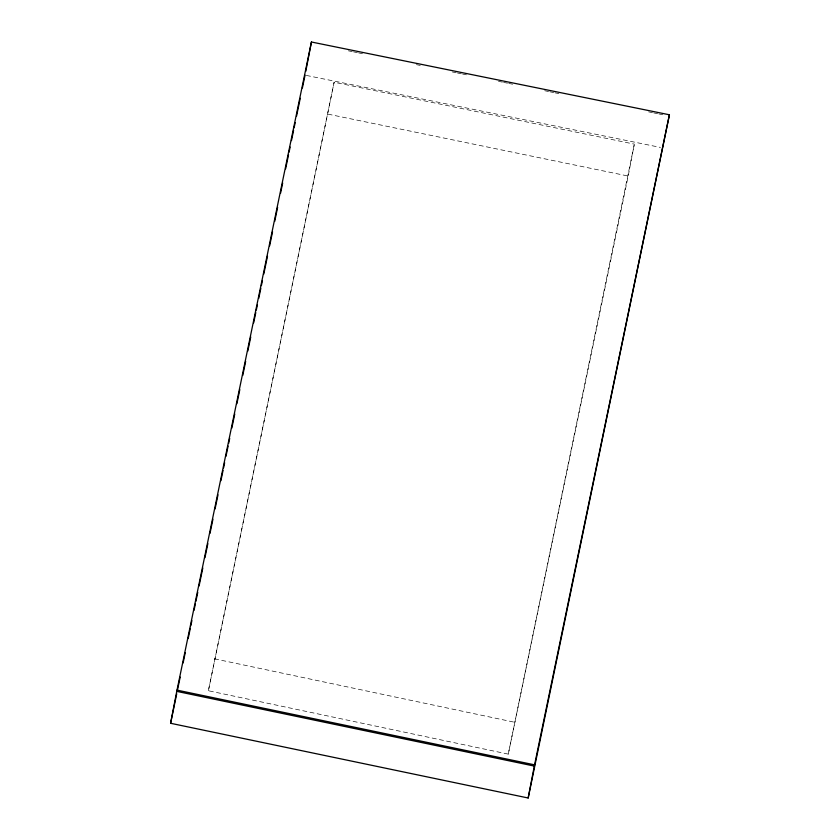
<?xml version="1.0" encoding="UTF-8"?>
<svg xmlns="http://www.w3.org/2000/svg" width="840" height="840" viewBox="0 0 840 840"><rect width="100%" height="100%" fill="white"/><g stroke="black" fill="none" stroke-linecap="round" stroke-linejoin="round"><path stroke-width="0.63" stroke-dasharray="4.2 3.15" d="M208.383 690.743L334.131 82.226L634.337 144.134L628.194 176.043L508.274 754.121L208.383 690.743L334.131 82.226M508.274 754.121L634.337 144.134M348.39 50.82L352.244 51.608M353.524 51.87L357.378 52.647M358.659 52.91L362.512 53.687M416.399 64.648L420.242 65.425M452.319 71.957L456.173 72.733M457.454 72.996L461.307 73.773M462.588 74.036L466.442 74.823M498.509 81.344L502.362 82.12M503.643 82.383L507.497 83.17M508.778 83.433L512.631 84.21M544.708 90.731L548.551 91.518M549.832 91.781L553.686 92.558M554.967 92.82L558.821 93.608M648.627 111.867L652.481 112.644M653.762 112.907L657.615 113.694M658.896 113.946L662.75 114.734M306.327 75.421L660.45 147.42M327.989 114.135L628.194 176.043M214.526 658.833L514.427 722.211"/><path stroke-width="1.26" d="M170.594 723.282L176.988 690.123L534.555 764.841L528.171 798L170.594 723.282L176.726 693.767M305.781 71.337L311.43 42L669.407 114.786L528.171 798M311.43 42L176.747 691.373L534.313 766.091L669.407 114.786M177.251 691.194L180.18 677.082M183.109 662.96L185.241 652.691M188.171 638.578L190.302 628.309M190.827 625.748L191.898 620.613M194.03 610.344L195.353 603.928M195.888 601.356L197.757 592.379M199.08 585.952L202.808 567.987M204.939 557.718L207.869 543.606M210 533.337L212.929 519.225M215.061 508.956L217.991 494.834M220.91 480.721L223.041 470.453M223.577 467.88L224.637 462.756M225.971 456.33L228.102 446.072M228.638 443.499L229.698 438.365M231.829 428.096L234.759 413.983M236.891 403.715L239.82 389.592M242.75 375.48L245.669 361.358M247.8 351.099L250.73 336.977M253.659 322.865L255.791 312.596M256.326 310.023L257.387 304.889M258.72 298.473L260.852 288.204M261.377 285.642L262.447 280.507M263.781 274.092L267.509 256.127M269.63 245.858L272.559 231.735M274.691 221.477L277.62 207.354M280.55 193.242L282.681 182.973M285.611 168.851L288.54 154.739M289.065 152.166L290.136 147.031M291.469 140.616L293.591 130.347M294.126 127.785L295.187 122.651M296.52 116.235L300.248 98.27M302.379 88.001L305.046 75.159"/></g></svg>
